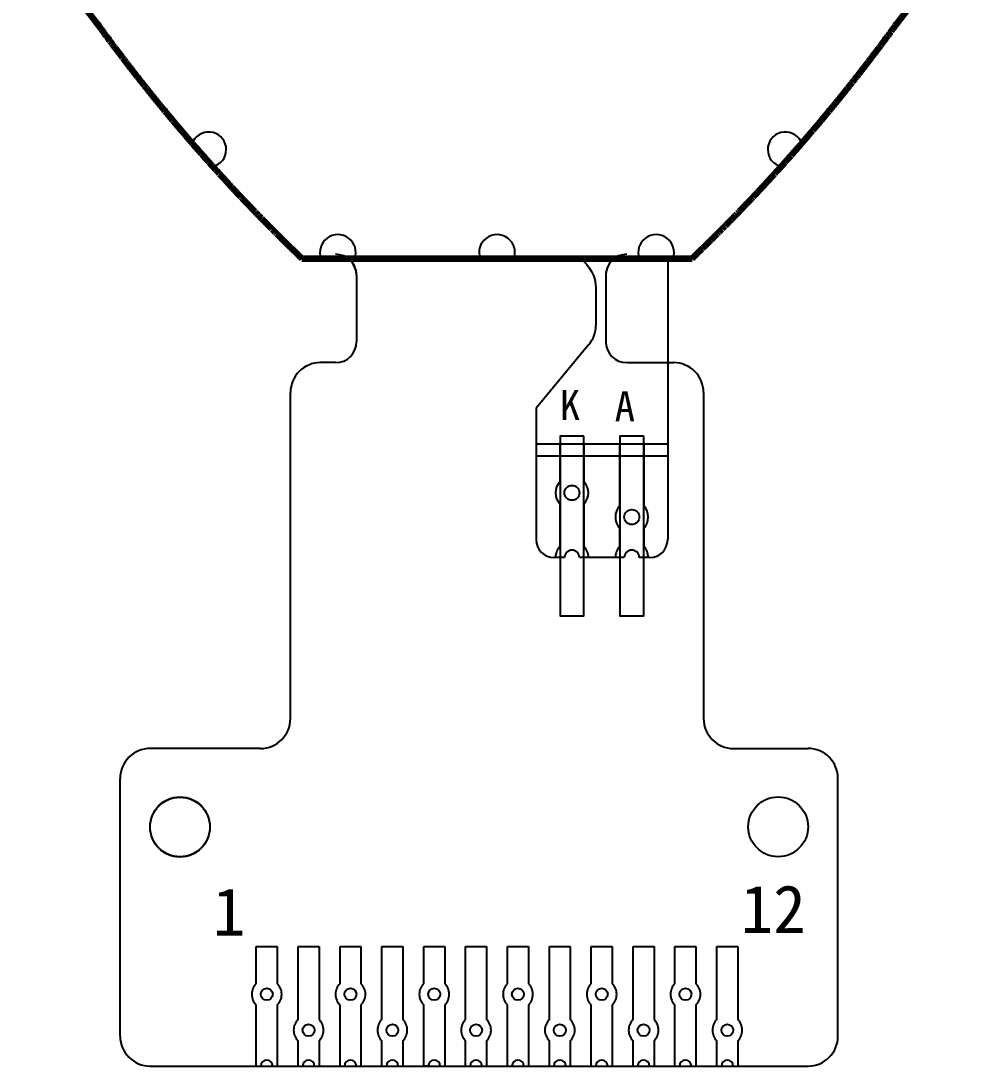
# Model space of a CAD drawing. Header units: millimetres. Extents: x 1414 to 1578, y 492 to 601.
# Drawn here: x 1515.47 to 1531.39, y 538.04 to 555.51 of the extents above; entities that cross this region are included whole.
import ezdxf

# ---------------------------------------------------------------- set-up
doc = ezdxf.new("R2010")
doc.units = ezdxf.units.MM
for name, color, linetype in [('bl', 200, 'Continuous'), ('FPC', 30, 'Continuous'), ('HOUSING', 7, 'Continuous')]:
    doc.layers.add(name, color=color, linetype=linetype)
doc.styles.add('宋体', font='')
doc.styles.get('宋体').set_extended_font_data('SimSun')

msp = doc.modelspace()

# ---------------------------------------------------------------- linework, layer by layer
for points in [[(1524.885, 548.57), (1524.485, 548.57), (1524.485, 545.57), (1524.885, 545.57)], [(1524.885, 548.57), (1524.485, 548.57), (1524.485, 545.57), (1524.885, 545.57)], [(1525.885, 548.57), (1525.485, 548.57), (1525.485, 545.57), (1525.885, 545.57)], [(1525.885, 548.57), (1525.485, 548.57), (1525.485, 545.57), (1525.885, 545.57)]]:
    msp.add_lwpolyline(points, close=True)
at = {"layer": 'bl', "linetype": 'Continuous', "lineweight": 100}
for points in [[(1515.473, 557.134), (1516.754, 555.459), (1516.776, 555.428), (1516.782, 555.419), (1516.788, 555.411), (1516.794, 555.403), (1516.8, 555.395), (1516.806, 555.387), (1516.812, 555.379), (1516.818, 555.371), (1516.836, 555.347), (1516.842, 555.338), (1516.848, 555.33), (1516.859, 555.314), (1516.865, 555.306), (1516.871, 555.298), (1516.883, 555.282), (1516.889, 555.274), (1516.895, 555.265), (1516.901, 555.257), (1516.919, 555.233), (1516.925, 555.225), (1516.931, 555.217), (1516.949, 555.193), (1516.955, 555.185), (1516.961, 555.177), (1516.967, 555.169), (1516.979, 555.153), (1516.985, 555.144), (1516.991, 555.136), (1517.003, 555.12), (1517.009, 555.112), (1517.015, 555.104), (1517.033, 555.08), (1517.039, 555.072), (1517.045, 555.064), (1517.051, 555.056), (1517.058, 555.048), (1517.064, 555.04), (1517.076, 555.024), (1517.094, 555), (1517.106, 554.984), (1517.124, 554.96), (1517.136, 554.944), (1517.149, 554.928), (1517.155, 554.92), (1517.161, 554.912), (1517.167, 554.904), (1517.173, 554.896), (1517.185, 554.88), (1517.197, 554.864), (1517.203, 554.856), (1517.216, 554.84), (1517.222, 554.832), (1517.228, 554.824), (1517.234, 554.816), (1517.24, 554.808), (1517.246, 554.8), (1517.259, 554.784), (1517.271, 554.768), (1517.283, 554.752), (1517.295, 554.736), (1517.302, 554.728), (1517.326, 554.697), (1517.332, 554.689), (1517.345, 554.673), (1517.351, 554.665), (1517.363, 554.649), (1517.37, 554.641), (1517.376, 554.633), (1517.382, 554.625), (1517.4, 554.602), (1517.413, 554.586), (1517.419, 554.578), (1517.425, 554.57), (1517.438, 554.554), (1517.444, 554.546), (1517.45, 554.538), (1517.456, 554.53), (1517.469, 554.515), (1517.475, 554.507), (1517.481, 554.499), (1517.488, 554.491), (1517.494, 554.483), (1517.5, 554.475), (1517.506, 554.467), (1517.531, 554.436), (1517.538, 554.428), (1517.55, 554.412), (1517.563, 554.397), (1517.569, 554.389), (1517.575, 554.381), (1517.588, 554.365), (1517.594, 554.357), (1517.6, 554.349), (1517.619, 554.326), (1517.626, 554.318), (1517.632, 554.31), (1517.644, 554.295), (1517.651, 554.287), (1517.657, 554.279), (1517.67, 554.263), (1517.682, 554.248), (1517.695, 554.232), (1517.708, 554.216), (1517.714, 554.209), (1517.72, 554.201), (1517.733, 554.185), (1517.746, 554.17), (1517.758, 554.154), (1517.771, 554.138), (1517.777, 554.131), (1517.784, 554.123), (1517.79, 554.115), (1517.803, 554.1), (1517.809, 554.092), (1517.816, 554.084), (1517.822, 554.076), (1517.828, 554.068), (1517.835, 554.061), (1517.841, 554.053), (1517.848, 554.045), (1517.854, 554.037), (1517.86, 554.03), (1517.88, 554.006), (1517.892, 553.991), (1517.899, 553.983), (1517.905, 553.975), (1517.912, 553.968), (1517.918, 553.96), (1517.924, 553.952), (1517.931, 553.945), (1517.937, 553.937), (1517.944, 553.929), (1517.95, 553.921), (1517.957, 553.914), (1517.963, 553.906), (1517.97, 553.898), (1517.976, 553.89), (1518.002, 553.86), (1518.008, 553.852), (1518.015, 553.844), (1518.021, 553.837), (1518.028, 553.829), (1518.034, 553.821), (1518.047, 553.806), (1518.067, 553.783), (1518.073, 553.775), (1518.079, 553.767), (1518.086, 553.76), (1518.092, 553.752), (1518.099, 553.744), (1518.105, 553.737), (1518.112, 553.729), (1518.118, 553.721), (1518.125, 553.714), (1518.131, 553.706), (1518.138, 553.698), (1518.145, 553.691), (1518.151, 553.683), (1518.177, 553.652), (1518.197, 553.63), (1518.216, 553.607), (1518.236, 553.584), (1518.249, 553.568), (1518.256, 553.561), (1518.262, 553.553), (1518.282, 553.53), (1518.288, 553.523), (1518.295, 553.515), (1518.302, 553.508), (1518.308, 553.5), (1518.321, 553.485), (1518.328, 553.477), (1518.341, 553.462), (1518.348, 553.454), (1518.354, 553.447), (1518.374, 553.424), (1518.387, 553.409), (1518.394, 553.401), (1518.401, 553.394), (1518.407, 553.386), (1518.414, 553.379), (1518.42, 553.371), (1518.427, 553.363), (1518.434, 553.356), (1518.447, 553.341), (1518.454, 553.333), (1518.46, 553.326), (1518.467, 553.318), (1518.474, 553.311), (1518.48, 553.303), (1518.487, 553.296), (1518.494, 553.288), (1518.5, 553.281), (1518.507, 553.273), (1518.513, 553.266), (1518.527, 553.25), (1518.553, 553.22), (1518.56, 553.213), (1518.58, 553.19), (1518.587, 553.183), (1518.607, 553.16), (1518.614, 553.153), (1518.634, 553.13), (1518.647, 553.115), (1518.654, 553.108), (1518.667, 553.093), (1518.674, 553.085), (1518.681, 553.078), (1518.688, 553.071), (1518.694, 553.063), (1518.701, 553.056), (1518.708, 553.048), (1518.715, 553.041), (1518.728, 553.026), (1518.741, 553.011), (1518.762, 552.989), (1518.769, 552.981), (1518.775, 552.974), (1518.782, 552.966), (1518.789, 552.959), (1518.796, 552.951), (1518.809, 552.936), (1518.816, 552.929), (1518.823, 552.922), (1518.836, 552.907), (1518.857, 552.885), (1518.863, 552.877), (1518.877, 552.862), (1518.904, 552.833), (1518.918, 552.818), (1518.925, 552.811), (1518.931, 552.803), (1518.938, 552.796), (1518.952, 552.781), (1518.959, 552.774), (1518.979, 552.752), (1518.993, 552.737), (1519.007, 552.722), (1519.02, 552.707), (1519.034, 552.693), (1519.055, 552.671), (1519.062, 552.663), (1519.069, 552.656), (1519.075, 552.649), (1519.082, 552.641), (1519.089, 552.634), (1519.11, 552.612), (1519.117, 552.605), (1519.137, 552.583), (1519.144, 552.575), (1519.151, 552.568), (1519.165, 552.553), (1519.172, 552.546), (1519.179, 552.539), (1519.193, 552.524), (1519.206, 552.51), (1519.22, 552.495), (1519.227, 552.488), (1519.241, 552.473), (1519.248, 552.466), (1519.255, 552.459), (1519.283, 552.43), (1519.29, 552.422), (1519.297, 552.415), (1519.304, 552.408), (1519.311, 552.401), (1519.318, 552.393), (1519.331, 552.379), (1519.345, 552.364), (1519.359, 552.35), (1519.38, 552.328), (1519.387, 552.321), (1519.401, 552.307), (1519.408, 552.299), (1519.415, 552.292), (1519.422, 552.285), (1519.429, 552.278), (1519.443, 552.263), (1519.45, 552.256), (1519.457, 552.249), (1519.464, 552.242), (1519.471, 552.234), (1519.478, 552.227), (1519.485, 552.22), (1519.492, 552.213), (1519.499, 552.206), (1519.521, 552.184), (1519.535, 552.17), (1519.542, 552.163), (1519.549, 552.155), (1519.556, 552.148), (1519.563, 552.141), (1519.57, 552.134), (1519.577, 552.127), (1519.591, 552.113), (1519.598, 552.105), (1519.605, 552.098), (1519.612, 552.091), (1519.619, 552.084), (1519.626, 552.077), (1519.633, 552.07), (1519.64, 552.063), (1519.648, 552.055), (1519.655, 552.048), (1519.662, 552.041), (1519.669, 552.034), (1519.683, 552.02), (1519.69, 552.012), (1519.697, 552.005), (1519.704, 551.998), (1519.711, 551.991), (1519.719, 551.984), (1519.726, 551.977), (1519.733, 551.97), (1519.74, 551.963), (1519.747, 551.956), (1519.768, 551.934), (1519.783, 551.92), (1519.79, 551.913), (1519.811, 551.892), (1519.818, 551.885), (1519.825, 551.878), (1519.833, 551.871), (1519.84, 551.863), (1519.847, 551.857), (1519.854, 551.849), (1519.861, 551.842), (1519.883, 551.821), (1519.897, 551.807), (1519.911, 551.793), (1519.933, 551.772), (1519.94, 551.765), (1519.947, 551.758), (1519.962, 551.744), (1519.969, 551.737), (1519.983, 551.723), (1519.997, 551.709), (1520.005, 551.702), (1520.012, 551.695), (1520.026, 551.681), (1520.034, 551.674), (1520.041, 551.667), (1520.055, 551.653), (1520.062, 551.646), (1520.07, 551.639), (1520.084, 551.625), (1520.091, 551.618), (1520.099, 551.611), (1520.12, 551.59), (1520.171, 551.541)], [(1515.473, 557.134), (1516.754, 555.459), (1516.776, 555.428), (1516.782, 555.419), (1516.788, 555.411), (1516.794, 555.403), (1516.8, 555.395), (1516.806, 555.387), (1516.812, 555.379), (1516.818, 555.371), (1516.836, 555.347), (1516.842, 555.338), (1516.848, 555.33), (1516.859, 555.314), (1516.865, 555.306), (1516.871, 555.298), (1516.883, 555.282), (1516.889, 555.274), (1516.895, 555.265), (1516.901, 555.257), (1516.919, 555.233), (1516.925, 555.225), (1516.931, 555.217), (1516.949, 555.193), (1516.955, 555.185), (1516.961, 555.177), (1516.967, 555.169), (1516.979, 555.153), (1516.985, 555.144), (1516.991, 555.136), (1517.003, 555.12), (1517.009, 555.112), (1517.015, 555.104), (1517.033, 555.08), (1517.039, 555.072), (1517.045, 555.064), (1517.051, 555.056), (1517.058, 555.048), (1517.064, 555.04), (1517.076, 555.024), (1517.094, 555), (1517.106, 554.984), (1517.124, 554.96), (1517.136, 554.944), (1517.149, 554.928), (1517.155, 554.92), (1517.161, 554.912), (1517.167, 554.904), (1517.173, 554.896), (1517.185, 554.88), (1517.197, 554.864), (1517.203, 554.856), (1517.216, 554.84), (1517.222, 554.832), (1517.228, 554.824), (1517.234, 554.816), (1517.24, 554.808), (1517.246, 554.8), (1517.259, 554.784), (1517.271, 554.768), (1517.283, 554.752), (1517.295, 554.736), (1517.302, 554.728), (1517.326, 554.697), (1517.332, 554.689), (1517.345, 554.673), (1517.351, 554.665), (1517.363, 554.649), (1517.37, 554.641), (1517.376, 554.633), (1517.382, 554.625), (1517.4, 554.602), (1517.413, 554.586), (1517.419, 554.578), (1517.425, 554.57), (1517.438, 554.554), (1517.444, 554.546), (1517.45, 554.538), (1517.456, 554.53), (1517.469, 554.515), (1517.475, 554.507), (1517.481, 554.499), (1517.488, 554.491), (1517.494, 554.483), (1517.5, 554.475), (1517.506, 554.467), (1517.531, 554.436), (1517.538, 554.428), (1517.55, 554.412), (1517.563, 554.397), (1517.569, 554.389), (1517.575, 554.381), (1517.588, 554.365), (1517.594, 554.357), (1517.6, 554.349), (1517.619, 554.326), (1517.626, 554.318), (1517.632, 554.31), (1517.644, 554.295), (1517.651, 554.287), (1517.657, 554.279), (1517.67, 554.263), (1517.682, 554.248), (1517.695, 554.232), (1517.708, 554.216), (1517.714, 554.209), (1517.72, 554.201), (1517.733, 554.185), (1517.746, 554.17), (1517.758, 554.154), (1517.771, 554.138), (1517.777, 554.131), (1517.784, 554.123), (1517.79, 554.115), (1517.803, 554.1), (1517.809, 554.092), (1517.816, 554.084), (1517.822, 554.076), (1517.828, 554.068), (1517.835, 554.061), (1517.841, 554.053), (1517.848, 554.045), (1517.854, 554.037), (1517.86, 554.03), (1517.88, 554.006), (1517.892, 553.991), (1517.899, 553.983), (1517.905, 553.975), (1517.912, 553.968), (1517.918, 553.96), (1517.924, 553.952), (1517.931, 553.945), (1517.937, 553.937), (1517.944, 553.929), (1517.95, 553.921), (1517.957, 553.914), (1517.963, 553.906), (1517.97, 553.898), (1517.976, 553.89), (1518.002, 553.86), (1518.008, 553.852), (1518.015, 553.844), (1518.021, 553.837), (1518.028, 553.829), (1518.034, 553.821), (1518.047, 553.806), (1518.067, 553.783), (1518.073, 553.775), (1518.079, 553.767), (1518.086, 553.76), (1518.092, 553.752), (1518.099, 553.744), (1518.105, 553.737), (1518.112, 553.729), (1518.118, 553.721), (1518.125, 553.714), (1518.131, 553.706), (1518.138, 553.698), (1518.145, 553.691), (1518.151, 553.683), (1518.177, 553.652), (1518.197, 553.63), (1518.216, 553.607), (1518.236, 553.584), (1518.249, 553.568), (1518.256, 553.561), (1518.262, 553.553), (1518.282, 553.53), (1518.288, 553.523), (1518.295, 553.515), (1518.302, 553.508), (1518.308, 553.5), (1518.321, 553.485), (1518.328, 553.477), (1518.341, 553.462), (1518.348, 553.454), (1518.354, 553.447), (1518.374, 553.424), (1518.387, 553.409), (1518.394, 553.401), (1518.401, 553.394), (1518.407, 553.386), (1518.414, 553.379), (1518.42, 553.371), (1518.427, 553.363), (1518.434, 553.356), (1518.447, 553.341), (1518.454, 553.333), (1518.46, 553.326), (1518.467, 553.318), (1518.474, 553.311), (1518.48, 553.303), (1518.487, 553.296), (1518.494, 553.288), (1518.5, 553.281), (1518.507, 553.273), (1518.513, 553.266), (1518.527, 553.25), (1518.553, 553.22), (1518.56, 553.213), (1518.58, 553.19), (1518.587, 553.183), (1518.607, 553.16), (1518.614, 553.153), (1518.634, 553.13), (1518.647, 553.115), (1518.654, 553.108), (1518.667, 553.093), (1518.674, 553.085), (1518.681, 553.078), (1518.688, 553.071), (1518.694, 553.063), (1518.701, 553.056), (1518.708, 553.048), (1518.715, 553.041), (1518.728, 553.026), (1518.741, 553.011), (1518.762, 552.989), (1518.769, 552.981), (1518.775, 552.974), (1518.782, 552.966), (1518.789, 552.959), (1518.796, 552.951), (1518.809, 552.936), (1518.816, 552.929), (1518.823, 552.922), (1518.836, 552.907), (1518.857, 552.885), (1518.863, 552.877), (1518.877, 552.862), (1518.904, 552.833), (1518.918, 552.818), (1518.925, 552.811), (1518.931, 552.803), (1518.938, 552.796), (1518.952, 552.781), (1518.959, 552.774), (1518.979, 552.752), (1518.993, 552.737), (1519.007, 552.722), (1519.02, 552.707), (1519.034, 552.693), (1519.055, 552.671), (1519.062, 552.663), (1519.069, 552.656), (1519.075, 552.649), (1519.082, 552.641), (1519.089, 552.634), (1519.11, 552.612), (1519.117, 552.605), (1519.137, 552.583), (1519.144, 552.575), (1519.151, 552.568), (1519.165, 552.553), (1519.172, 552.546), (1519.179, 552.539), (1519.193, 552.524), (1519.206, 552.51), (1519.22, 552.495), (1519.227, 552.488), (1519.241, 552.473), (1519.248, 552.466), (1519.255, 552.459), (1519.283, 552.43), (1519.29, 552.422), (1519.297, 552.415), (1519.304, 552.408), (1519.311, 552.401), (1519.318, 552.393), (1519.331, 552.379), (1519.345, 552.364), (1519.359, 552.35), (1519.38, 552.328), (1519.387, 552.321), (1519.401, 552.307), (1519.408, 552.299), (1519.415, 552.292), (1519.422, 552.285), (1519.429, 552.278), (1519.443, 552.263), (1519.45, 552.256), (1519.457, 552.249), (1519.464, 552.242), (1519.471, 552.234), (1519.478, 552.227), (1519.485, 552.22), (1519.492, 552.213), (1519.499, 552.206), (1519.521, 552.184), (1519.535, 552.17), (1519.542, 552.163), (1519.549, 552.155), (1519.556, 552.148), (1519.563, 552.141), (1519.57, 552.134), (1519.577, 552.127), (1519.591, 552.113), (1519.598, 552.105), (1519.605, 552.098), (1519.612, 552.091), (1519.619, 552.084), (1519.626, 552.077), (1519.633, 552.07), (1519.64, 552.063), (1519.648, 552.055), (1519.655, 552.048), (1519.662, 552.041), (1519.669, 552.034), (1519.683, 552.02), (1519.69, 552.012), (1519.697, 552.005), (1519.704, 551.998), (1519.711, 551.991), (1519.719, 551.984), (1519.726, 551.977), (1519.733, 551.97), (1519.74, 551.963), (1519.747, 551.956), (1519.768, 551.934), (1519.783, 551.92), (1519.79, 551.913), (1519.811, 551.892), (1519.818, 551.885), (1519.825, 551.878), (1519.833, 551.871), (1519.84, 551.863), (1519.847, 551.857), (1519.854, 551.849), (1519.861, 551.842), (1519.883, 551.821), (1519.897, 551.807), (1519.911, 551.793), (1519.933, 551.772), (1519.94, 551.765), (1519.947, 551.758), (1519.962, 551.744), (1519.969, 551.737), (1519.983, 551.723), (1519.997, 551.709), (1520.005, 551.702), (1520.012, 551.695), (1520.026, 551.681), (1520.034, 551.674), (1520.041, 551.667), (1520.055, 551.653), (1520.062, 551.646), (1520.07, 551.639), (1520.084, 551.625), (1520.091, 551.618), (1520.099, 551.611), (1520.12, 551.59), (1520.171, 551.541)], [(1526.692, 551.541), (1526.743, 551.59), (1526.764, 551.611), (1526.772, 551.618), (1526.779, 551.624), (1526.793, 551.639), (1526.801, 551.646), (1526.808, 551.652), (1526.822, 551.667), (1526.83, 551.674), (1526.837, 551.68), (1526.851, 551.695), (1526.858, 551.702), (1526.865, 551.709), (1526.88, 551.723), (1526.894, 551.737), (1526.902, 551.744), (1526.916, 551.758), (1526.923, 551.765), (1526.93, 551.772), (1526.952, 551.793), (1526.966, 551.807), (1526.98, 551.821), (1527.002, 551.842), (1527.009, 551.849), (1527.016, 551.856), (1527.023, 551.864), (1527.03, 551.871), (1527.038, 551.878), (1527.045, 551.885), (1527.052, 551.892), (1527.073, 551.913), (1527.08, 551.92), (1527.095, 551.934), (1527.116, 551.956), (1527.123, 551.963), (1527.13, 551.97), (1527.137, 551.977), (1527.144, 551.984), (1527.152, 551.991), (1527.159, 551.998), (1527.166, 552.005), (1527.173, 552.013), (1527.18, 552.02), (1527.194, 552.034), (1527.201, 552.041), (1527.208, 552.048), (1527.215, 552.055), (1527.222, 552.062), (1527.23, 552.07), (1527.237, 552.077), (1527.244, 552.084), (1527.251, 552.091), (1527.258, 552.098), (1527.265, 552.105), (1527.272, 552.112), (1527.286, 552.127), (1527.293, 552.134), (1527.3, 552.141), (1527.307, 552.148), (1527.314, 552.156), (1527.321, 552.163), (1527.328, 552.17), (1527.342, 552.184), (1527.363, 552.206), (1527.371, 552.213), (1527.378, 552.22), (1527.385, 552.227), (1527.392, 552.234), (1527.399, 552.242), (1527.406, 552.249), (1527.413, 552.256), (1527.42, 552.263), (1527.434, 552.278), (1527.441, 552.285), (1527.448, 552.292), (1527.455, 552.299), (1527.462, 552.307), (1527.476, 552.321), (1527.483, 552.328), (1527.504, 552.35), (1527.518, 552.364), (1527.531, 552.379), (1527.545, 552.393), (1527.552, 552.401), (1527.559, 552.408), (1527.566, 552.415), (1527.573, 552.422), (1527.58, 552.43), (1527.608, 552.459), (1527.615, 552.466), (1527.622, 552.473), (1527.636, 552.488), (1527.643, 552.495), (1527.657, 552.51), (1527.67, 552.524), (1527.684, 552.539), (1527.691, 552.546), (1527.698, 552.553), (1527.712, 552.568), (1527.719, 552.575), (1527.726, 552.583), (1527.746, 552.605), (1527.753, 552.612), (1527.774, 552.634), (1527.781, 552.641), (1527.788, 552.649), (1527.794, 552.656), (1527.801, 552.663), (1527.808, 552.671), (1527.829, 552.693), (1527.843, 552.707), (1527.856, 552.722), (1527.87, 552.737), (1527.884, 552.752), (1527.904, 552.774), (1527.911, 552.781), (1527.925, 552.796), (1527.931, 552.803), (1527.938, 552.811), (1527.945, 552.818), (1527.959, 552.833), (1527.986, 552.862), (1527.999, 552.877), (1528.006, 552.885), (1528.027, 552.907), (1528.04, 552.922), (1528.047, 552.929), (1528.054, 552.936), (1528.067, 552.951), (1528.074, 552.959), (1528.081, 552.966), (1528.088, 552.974), (1528.094, 552.981), (1528.101, 552.989), (1528.121, 553.011), (1528.135, 553.026), (1528.148, 553.041), (1528.155, 553.048), (1528.162, 553.056), (1528.169, 553.063), (1528.175, 553.07), (1528.182, 553.078), (1528.189, 553.085), (1528.196, 553.093), (1528.209, 553.108), (1528.216, 553.115), (1528.229, 553.13), (1528.249, 553.153), (1528.256, 553.16), (1528.276, 553.183), (1528.283, 553.19), (1528.303, 553.213), (1528.309, 553.22), (1528.336, 553.25), (1528.349, 553.265), (1528.356, 553.273), (1528.363, 553.281), (1528.37, 553.288), (1528.376, 553.296), (1528.383, 553.303), (1528.389, 553.311), (1528.396, 553.318), (1528.403, 553.326), (1528.409, 553.333), (1528.416, 553.341), (1528.429, 553.356), (1528.436, 553.364), (1528.443, 553.371), (1528.449, 553.379), (1528.456, 553.386), (1528.462, 553.394), (1528.469, 553.401), (1528.476, 553.409), (1528.489, 553.424), (1528.509, 553.447), (1528.515, 553.454), (1528.522, 553.462), (1528.535, 553.477), (1528.542, 553.485), (1528.555, 553.5), (1528.561, 553.508), (1528.568, 553.515), (1528.574, 553.523), (1528.581, 553.53), (1528.601, 553.553), (1528.607, 553.561), (1528.614, 553.568), (1528.627, 553.584), (1528.647, 553.607), (1528.666, 553.629), (1528.686, 553.652), (1528.712, 553.683), (1528.719, 553.691), (1528.725, 553.698), (1528.732, 553.706), (1528.738, 553.714), (1528.745, 553.721), (1528.751, 553.729), (1528.758, 553.737), (1528.764, 553.744), (1528.771, 553.752), (1528.777, 553.76), (1528.784, 553.767), (1528.79, 553.775), (1528.796, 553.783), (1528.816, 553.806), (1528.829, 553.821), (1528.835, 553.829), (1528.842, 553.836), (1528.848, 553.844), (1528.855, 553.852), (1528.861, 553.86), (1528.887, 553.89), (1528.893, 553.898), (1528.9, 553.906), (1528.906, 553.914), (1528.913, 553.921), (1528.919, 553.929), (1528.926, 553.937), (1528.932, 553.944), (1528.939, 553.952), (1528.945, 553.96), (1528.951, 553.968), (1528.958, 553.975), (1528.964, 553.983), (1528.971, 553.991), (1528.983, 554.006), (1529.003, 554.03), (1529.009, 554.037), (1529.015, 554.045), (1529.022, 554.053), (1529.028, 554.061), (1529.035, 554.068), (1529.041, 554.076), (1529.047, 554.084), (1529.054, 554.092), (1529.06, 554.1), (1529.073, 554.115), (1529.079, 554.123), (1529.086, 554.131), (1529.092, 554.138), (1529.105, 554.154), (1529.117, 554.17), (1529.13, 554.185), (1529.143, 554.201), (1529.149, 554.209), (1529.155, 554.216), (1529.168, 554.232), (1529.181, 554.248), (1529.193, 554.263), (1529.206, 554.279), (1529.212, 554.287), (1529.219, 554.295), (1529.231, 554.31), (1529.238, 554.318), (1529.244, 554.326), (1529.263, 554.349), (1529.269, 554.357), (1529.275, 554.365), (1529.288, 554.381), (1529.294, 554.389), (1529.3, 554.396), (1529.313, 554.412), (1529.325, 554.428), (1529.332, 554.436), (1529.357, 554.467), (1529.363, 554.475), (1529.369, 554.483), (1529.375, 554.491), (1529.382, 554.499), (1529.388, 554.507), (1529.394, 554.515), (1529.407, 554.53), (1529.413, 554.538), (1529.419, 554.546), (1529.425, 554.554), (1529.438, 554.57), (1529.444, 554.578), (1529.45, 554.586), (1529.463, 554.601), (1529.481, 554.625), (1529.487, 554.633), (1529.494, 554.641), (1529.5, 554.649), (1529.512, 554.665), (1529.518, 554.673), (1529.531, 554.689), (1529.537, 554.697), (1529.561, 554.728), (1529.568, 554.736), (1529.58, 554.752), (1529.592, 554.768), (1529.604, 554.784), (1529.617, 554.8), (1529.623, 554.808), (1529.629, 554.816), (1529.635, 554.824), (1529.641, 554.832), (1529.647, 554.84), (1529.66, 554.856), (1529.666, 554.864), (1529.678, 554.88), (1529.69, 554.896), (1529.696, 554.904), (1529.702, 554.912), (1529.708, 554.92), (1529.714, 554.928), (1529.739, 554.96), (1529.757, 554.984), (1529.769, 555), (1529.787, 555.024), (1529.799, 555.04), (1529.805, 555.048), (1529.812, 555.056), (1529.818, 555.064), (1529.824, 555.072), (1529.83, 555.08), (1529.848, 555.104), (1529.854, 555.112), (1529.86, 555.12), (1529.872, 555.136), (1529.878, 555.145), (1529.884, 555.152), (1529.896, 555.169), (1529.902, 555.177), (1529.908, 555.185), (1529.914, 555.193), (1529.932, 555.217), (1529.938, 555.225), (1529.944, 555.233), (1529.962, 555.257), (1529.968, 555.266), (1529.974, 555.274), (1529.98, 555.282), (1529.992, 555.298), (1529.998, 555.306), (1530.004, 555.314), (1530.015, 555.33), (1530.021, 555.338), (1530.027, 555.346), (1530.045, 555.371), (1530.051, 555.379), (1530.057, 555.387), (1530.063, 555.395), (1530.069, 555.403), (1530.075, 555.411), (1530.081, 555.42), (1530.087, 555.428), (1530.109, 555.459), (1531.39, 557.134)], [(1526.692, 551.541), (1526.743, 551.59), (1526.764, 551.611), (1526.772, 551.618), (1526.779, 551.624), (1526.793, 551.639), (1526.801, 551.646), (1526.808, 551.652), (1526.822, 551.667), (1526.83, 551.674), (1526.837, 551.68), (1526.851, 551.695), (1526.858, 551.702), (1526.865, 551.709), (1526.88, 551.723), (1526.894, 551.737), (1526.902, 551.744), (1526.916, 551.758), (1526.923, 551.765), (1526.93, 551.772), (1526.952, 551.793), (1526.966, 551.807), (1526.98, 551.821), (1527.002, 551.842), (1527.009, 551.849), (1527.016, 551.856), (1527.023, 551.864), (1527.03, 551.871), (1527.038, 551.878), (1527.045, 551.885), (1527.052, 551.892), (1527.073, 551.913), (1527.08, 551.92), (1527.095, 551.934), (1527.116, 551.956), (1527.123, 551.963), (1527.13, 551.97), (1527.137, 551.977), (1527.144, 551.984), (1527.152, 551.991), (1527.159, 551.998), (1527.166, 552.005), (1527.173, 552.013), (1527.18, 552.02), (1527.194, 552.034), (1527.201, 552.041), (1527.208, 552.048), (1527.215, 552.055), (1527.222, 552.062), (1527.23, 552.07), (1527.237, 552.077), (1527.244, 552.084), (1527.251, 552.091), (1527.258, 552.098), (1527.265, 552.105), (1527.272, 552.112), (1527.286, 552.127), (1527.293, 552.134), (1527.3, 552.141), (1527.307, 552.148), (1527.314, 552.156), (1527.321, 552.163), (1527.328, 552.17), (1527.342, 552.184), (1527.363, 552.206), (1527.371, 552.213), (1527.378, 552.22), (1527.385, 552.227), (1527.392, 552.234), (1527.399, 552.242), (1527.406, 552.249), (1527.413, 552.256), (1527.42, 552.263), (1527.434, 552.278), (1527.441, 552.285), (1527.448, 552.292), (1527.455, 552.299), (1527.462, 552.307), (1527.476, 552.321), (1527.483, 552.328), (1527.504, 552.35), (1527.518, 552.364), (1527.531, 552.379), (1527.545, 552.393), (1527.552, 552.401), (1527.559, 552.408), (1527.566, 552.415), (1527.573, 552.422), (1527.58, 552.43), (1527.608, 552.459), (1527.615, 552.466), (1527.622, 552.473), (1527.636, 552.488), (1527.643, 552.495), (1527.657, 552.51), (1527.67, 552.524), (1527.684, 552.539), (1527.691, 552.546), (1527.698, 552.553), (1527.712, 552.568), (1527.719, 552.575), (1527.726, 552.583), (1527.746, 552.605), (1527.753, 552.612), (1527.774, 552.634), (1527.781, 552.641), (1527.788, 552.649), (1527.794, 552.656), (1527.801, 552.663), (1527.808, 552.671), (1527.829, 552.693), (1527.843, 552.707), (1527.856, 552.722), (1527.87, 552.737), (1527.884, 552.752), (1527.904, 552.774), (1527.911, 552.781), (1527.925, 552.796), (1527.931, 552.803), (1527.938, 552.811), (1527.945, 552.818), (1527.959, 552.833), (1527.986, 552.862), (1527.999, 552.877), (1528.006, 552.885), (1528.027, 552.907), (1528.04, 552.922), (1528.047, 552.929), (1528.054, 552.936), (1528.067, 552.951), (1528.074, 552.959), (1528.081, 552.966), (1528.088, 552.974), (1528.094, 552.981), (1528.101, 552.989), (1528.121, 553.011), (1528.135, 553.026), (1528.148, 553.041), (1528.155, 553.048), (1528.162, 553.056), (1528.169, 553.063), (1528.175, 553.07), (1528.182, 553.078), (1528.189, 553.085), (1528.196, 553.093), (1528.209, 553.108), (1528.216, 553.115), (1528.229, 553.13), (1528.249, 553.153), (1528.256, 553.16), (1528.276, 553.183), (1528.283, 553.19), (1528.303, 553.213), (1528.309, 553.22), (1528.336, 553.25), (1528.349, 553.265), (1528.356, 553.273), (1528.363, 553.281), (1528.37, 553.288), (1528.376, 553.296), (1528.383, 553.303), (1528.389, 553.311), (1528.396, 553.318), (1528.403, 553.326), (1528.409, 553.333), (1528.416, 553.341), (1528.429, 553.356), (1528.436, 553.364), (1528.443, 553.371), (1528.449, 553.379), (1528.456, 553.386), (1528.462, 553.394), (1528.469, 553.401), (1528.476, 553.409), (1528.489, 553.424), (1528.509, 553.447), (1528.515, 553.454), (1528.522, 553.462), (1528.535, 553.477), (1528.542, 553.485), (1528.555, 553.5), (1528.561, 553.508), (1528.568, 553.515), (1528.574, 553.523), (1528.581, 553.53), (1528.601, 553.553), (1528.607, 553.561), (1528.614, 553.568), (1528.627, 553.584), (1528.647, 553.607), (1528.666, 553.629), (1528.686, 553.652), (1528.712, 553.683), (1528.719, 553.691), (1528.725, 553.698), (1528.732, 553.706), (1528.738, 553.714), (1528.745, 553.721), (1528.751, 553.729), (1528.758, 553.737), (1528.764, 553.744), (1528.771, 553.752), (1528.777, 553.76), (1528.784, 553.767), (1528.79, 553.775), (1528.796, 553.783), (1528.816, 553.806), (1528.829, 553.821), (1528.835, 553.829), (1528.842, 553.836), (1528.848, 553.844), (1528.855, 553.852), (1528.861, 553.86), (1528.887, 553.89), (1528.893, 553.898), (1528.9, 553.906), (1528.906, 553.914), (1528.913, 553.921), (1528.919, 553.929), (1528.926, 553.937), (1528.932, 553.944), (1528.939, 553.952), (1528.945, 553.96), (1528.951, 553.968), (1528.958, 553.975), (1528.964, 553.983), (1528.971, 553.991), (1528.983, 554.006), (1529.003, 554.03), (1529.009, 554.037), (1529.015, 554.045), (1529.022, 554.053), (1529.028, 554.061), (1529.035, 554.068), (1529.041, 554.076), (1529.047, 554.084), (1529.054, 554.092), (1529.06, 554.1), (1529.073, 554.115), (1529.079, 554.123), (1529.086, 554.131), (1529.092, 554.138), (1529.105, 554.154), (1529.117, 554.17), (1529.13, 554.185), (1529.143, 554.201), (1529.149, 554.209), (1529.155, 554.216), (1529.168, 554.232), (1529.181, 554.248), (1529.193, 554.263), (1529.206, 554.279), (1529.212, 554.287), (1529.219, 554.295), (1529.231, 554.31), (1529.238, 554.318), (1529.244, 554.326), (1529.263, 554.349), (1529.269, 554.357), (1529.275, 554.365), (1529.288, 554.381), (1529.294, 554.389), (1529.3, 554.396), (1529.313, 554.412), (1529.325, 554.428), (1529.332, 554.436), (1529.357, 554.467), (1529.363, 554.475), (1529.369, 554.483), (1529.375, 554.491), (1529.382, 554.499), (1529.388, 554.507), (1529.394, 554.515), (1529.407, 554.53), (1529.413, 554.538), (1529.419, 554.546), (1529.425, 554.554), (1529.438, 554.57), (1529.444, 554.578), (1529.45, 554.586), (1529.463, 554.601), (1529.481, 554.625), (1529.487, 554.633), (1529.494, 554.641), (1529.5, 554.649), (1529.512, 554.665), (1529.518, 554.673), (1529.531, 554.689), (1529.537, 554.697), (1529.561, 554.728), (1529.568, 554.736), (1529.58, 554.752), (1529.592, 554.768), (1529.604, 554.784), (1529.617, 554.8), (1529.623, 554.808), (1529.629, 554.816), (1529.635, 554.824), (1529.641, 554.832), (1529.647, 554.84), (1529.66, 554.856), (1529.666, 554.864), (1529.678, 554.88), (1529.69, 554.896), (1529.696, 554.904), (1529.702, 554.912), (1529.708, 554.92), (1529.714, 554.928), (1529.739, 554.96), (1529.757, 554.984), (1529.769, 555), (1529.787, 555.024), (1529.799, 555.04), (1529.805, 555.048), (1529.812, 555.056), (1529.818, 555.064), (1529.824, 555.072), (1529.83, 555.08), (1529.848, 555.104), (1529.854, 555.112), (1529.86, 555.12), (1529.872, 555.136), (1529.878, 555.145), (1529.884, 555.152), (1529.896, 555.169), (1529.902, 555.177), (1529.908, 555.185), (1529.914, 555.193), (1529.932, 555.217), (1529.938, 555.225), (1529.944, 555.233), (1529.962, 555.257), (1529.968, 555.266), (1529.974, 555.274), (1529.98, 555.282), (1529.992, 555.298), (1529.998, 555.306), (1530.004, 555.314), (1530.015, 555.33), (1530.021, 555.338), (1530.027, 555.346), (1530.045, 555.371), (1530.051, 555.379), (1530.057, 555.387), (1530.063, 555.395), (1530.069, 555.403), (1530.075, 555.411), (1530.081, 555.42), (1530.087, 555.428), (1530.109, 555.459), (1531.39, 557.134)], [(1520.171, 551.541), (1526.692, 551.541)], [(1520.171, 551.541), (1526.692, 551.541)], [(1520.171, 551.541), (1526.692, 551.541)]]:
    msp.add_lwpolyline(points, dxfattribs=at)
at = {"layer": 'FPC'}
for p, q in [((1526.285, 551.541), (1526.285, 546.841)), ((1526.285, 551.541), (1526.285, 546.841)), ((1524.969, 550.102), (1524.085, 549.041)), ((1524.969, 550.102), (1524.085, 549.041)), ((1524.969, 550.102), (1524.085, 549.041)), ((1524.085, 549.041), (1524.085, 546.841)), ((1524.085, 549.041), (1524.085, 546.841)), ((1524.085, 549.041), (1524.085, 546.841)), ((1524.085, 548.441), (1526.285, 548.441)), ((1524.085, 548.441), (1526.285, 548.441)), ((1525.485, 547.408), (1525.485, 548.441)), ((1525.485, 547.408), (1525.485, 548.441)), ((1525.885, 548.441), (1525.885, 547.408)), ((1525.885, 548.441), (1525.885, 547.408)), ((1524.085, 548.241), (1526.285, 548.241)), ((1525.485, 547.408), (1525.485, 548.241)), ((1525.885, 548.241), (1525.885, 547.408)), ((1524.56, 546.541), (1524.385, 546.541)), ((1524.56, 546.541), (1524.385, 546.541)), ((1524.56, 546.541), (1524.385, 546.541)), ((1525.56, 546.541), (1524.81, 546.541)), ((1525.56, 546.541), (1524.81, 546.541)), ((1525.56, 546.541), (1524.81, 546.541)), ((1525.985, 546.541), (1525.81, 546.541)), ((1525.985, 546.541), (1525.81, 546.541)), ((1525.985, 546.541), (1525.81, 546.541))]:
    msp.add_line(p, q, dxfattribs=at)
at = {"layer": 'FPC', "color": 2, "linetype": 'Continuous'}
for p, q in [((1521.084, 551.261), (1521.084, 550.15)), ((1521.084, 551.261), (1521.084, 550.15)), ((1525.251, 551.261), (1525.251, 550.15)), ((1525.251, 551.261), (1525.251, 550.15)), ((1520.734, 549.8), (1520.478, 549.8)), ((1525.601, 549.8), (1526.385, 549.8)), ((1519.978, 543.85), (1519.978, 549.3)), ((1526.885, 549.3), (1526.885, 543.85)), ((1519.478, 543.35), (1517.632, 543.35)), ((1527.385, 543.35), (1528.632, 543.35)), ((1517.132, 538.541), (1517.132, 542.85)), ((1529.132, 538.541), (1529.132, 542.85)), ((1519.407, 540.041), (1519.757, 540.041)), ((1519.407, 539.419), (1519.407, 540.041)), ((1519.757, 540.041), (1519.757, 539.419)), ((1520.107, 540.041), (1520.457, 540.041)), ((1520.107, 538.819), (1520.107, 540.041)), ((1520.457, 540.041), (1520.457, 538.819)), ((1520.807, 540.041), (1521.157, 540.041)), ((1520.807, 539.419), (1520.807, 540.041)), ((1521.157, 540.041), (1521.157, 539.419)), ((1521.507, 540.041), (1521.857, 540.041)), ((1521.507, 538.819), (1521.507, 540.041)), ((1521.857, 540.041), (1521.857, 538.819)), ((1522.207, 540.041), (1522.557, 540.041)), ((1522.207, 539.419), (1522.207, 540.041)), ((1522.557, 540.041), (1522.557, 539.419)), ((1522.907, 540.041), (1523.257, 540.041)), ((1522.907, 538.819), (1522.907, 540.041)), ((1523.257, 540.041), (1523.257, 538.819)), ((1523.607, 540.041), (1523.957, 540.041)), ((1523.607, 539.419), (1523.607, 540.041)), ((1523.957, 540.041), (1523.957, 539.419)), ((1524.307, 540.041), (1524.657, 540.041)), ((1524.307, 538.819), (1524.307, 540.041)), ((1524.657, 540.041), (1524.657, 538.819)), ((1525.007, 540.041), (1525.357, 540.041)), ((1525.007, 539.419), (1525.007, 540.041)), ((1525.357, 540.041), (1525.357, 539.419)), ((1525.707, 540.041), (1526.057, 540.041)), ((1525.707, 538.819), (1525.707, 540.041)), ((1526.057, 540.041), (1526.057, 538.819)), ((1526.407, 540.041), (1526.757, 540.041)), ((1526.407, 539.419), (1526.407, 540.041)), ((1526.757, 540.041), (1526.757, 539.419)), ((1527.107, 540.041), (1527.457, 540.041)), ((1527.107, 538.819), (1527.107, 540.041)), ((1527.457, 540.041), (1527.457, 538.819)), ((1527.457, 540.041), (1527.457, 540.041)), ((1519.407, 538.041), (1519.407, 539.062)), ((1519.757, 539.062), (1519.757, 538.041)), ((1520.807, 538.041), (1520.807, 539.062)), ((1521.157, 539.062), (1521.157, 538.041)), ((1522.207, 538.041), (1522.207, 539.062)), ((1522.557, 539.062), (1522.557, 538.041)), ((1523.607, 538.041), (1523.607, 539.062)), ((1523.957, 539.062), (1523.957, 538.041)), ((1525.007, 538.041), (1525.007, 539.062)), ((1525.357, 539.062), (1525.357, 538.041)), ((1526.407, 538.041), (1526.407, 539.062)), ((1526.757, 539.062), (1526.757, 538.041)), ((1520.107, 538.041), (1520.107, 538.462)), ((1520.457, 538.462), (1520.457, 538.041)), ((1521.507, 538.041), (1521.507, 538.462)), ((1521.857, 538.462), (1521.857, 538.041)), ((1522.907, 538.041), (1522.907, 538.462)), ((1523.257, 538.462), (1523.257, 538.041)), ((1524.307, 538.041), (1524.307, 538.462)), ((1524.657, 538.462), (1524.657, 538.041)), ((1525.707, 538.041), (1525.707, 538.462)), ((1526.057, 538.462), (1526.057, 538.041)), ((1527.107, 538.041), (1527.107, 538.462)), ((1527.457, 538.462), (1527.457, 538.041)), ((1517.632, 538.041), (1528.632, 538.041)), ((1522.207, 538.041), (1522.207, 538.041)), ((1522.282, 538.041), (1522.207, 538.041)), ((1528.282, 538.041), (1528.282, 538.041)), ((1528.632, 538.041), (1528.632, 538.041))]:
    msp.add_line(p, q, dxfattribs=at)
at = {"layer": 'FPC'}
msp.add_lwpolyline([(1524.816, 551.541, -0.251381), (1525.085, 551.041), (1525.085, 550.422)], format="xyb", dxfattribs=at)
msp.add_lwpolyline([(1524.816, 551.541, -0.251381), (1525.085, 551.041), (1525.085, 550.422)], format="xyb", dxfattribs=at)
for points in [[(1524.485, 547.813), (1524.485, 548.441), (1524.885, 548.441), (1524.885, 547.813)], [(1524.485, 547.813), (1524.485, 548.441), (1524.885, 548.441), (1524.885, 547.813)], [(1524.485, 547.813), (1524.485, 548.241), (1524.885, 548.241), (1524.885, 547.813)], [(1524.485, 546.73), (1524.485, 547.436)], [(1524.485, 546.73), (1524.485, 547.436)], [(1524.485, 546.73), (1524.485, 547.436)], [(1524.885, 547.436), (1524.885, 546.73)], [(1524.885, 547.436), (1524.885, 546.73)], [(1524.885, 547.436), (1524.885, 546.73)], [(1525.485, 546.73), (1525.485, 547.03)], [(1525.485, 546.73), (1525.485, 547.03)], [(1525.485, 546.73), (1525.485, 547.03)], [(1525.885, 547.03), (1525.885, 546.73)], [(1525.885, 547.03), (1525.885, 546.73)], [(1525.885, 547.03), (1525.885, 546.73)]]:
    msp.add_lwpolyline(points, dxfattribs=at)
at = {"layer": 'FPC', "color": 2, "linetype": 'Continuous'}
for points in [[(1520.457, 540.041), (1520.457, 540.041)], [(1521.857, 540.041), (1521.857, 540.041)], [(1523.257, 540.041), (1523.257, 540.041)], [(1524.657, 540.041), (1524.657, 540.041)], [(1526.057, 540.041), (1526.057, 540.041)]]:
    msp.add_lwpolyline(points, dxfattribs=at)
at = {"layer": 'FPC'}
for centre in [(1524.685, 547.624), (1524.685, 547.624), (1524.685, 547.624), (1525.685, 547.219), (1525.685, 547.219), (1525.685, 547.219)]:
    msp.add_circle(centre, 0.125, dxfattribs=at)
at = {"layer": 'FPC', "color": 34}
for centre in [(1518.132, 542.041), (1518.132, 542.035), (1528.132, 542.041)]:
    msp.add_circle(centre, 0.5, dxfattribs=at)
at = {"layer": 'FPC', "color": 2, "linetype": 'Continuous'}
for centre in [(1519.582, 539.241), (1520.982, 539.241), (1522.382, 539.241), (1523.782, 539.241), (1525.182, 539.241), (1526.582, 539.241), (1520.282, 538.641), (1521.682, 538.641), (1523.082, 538.641), (1524.482, 538.641), (1525.882, 538.641), (1527.282, 538.641)]:
    msp.add_circle(centre, 0.1, dxfattribs=at)
for centre, radius, start, end in [((1520.734, 551.261), 0.35, 0, 90), ((1525.601, 551.261), 0.35, 90, 180), ((1520.734, 551.261), 0.35, 0, 53.0029), ((1525.601, 551.261), 0.35, 126.9971, 180), ((1520.734, 550.15), 0.35, 270, 0), ((1525.601, 550.15), 0.35, 180, 270), ((1525.601, 550.15), 0.35, 180, 270), ((1520.478, 549.3), 0.5, 90, 180), ((1526.385, 549.3), 0.5, 360, 90), ((1519.478, 543.85), 0.5, 270, 0), ((1527.385, 543.85), 0.5, 180, 270), ((1517.632, 542.85), 0.5, 90, 180), ((1528.632, 542.85), 0.5, 0, 90), ((1519.582, 539.241), 0.25, 134.427, 225.573), ((1519.582, 539.241), 0.25, 314.427, 45.573), ((1520.982, 539.241), 0.25, 134.427, 225.573), ((1520.982, 539.241), 0.25, 314.427, 45.573), ((1522.382, 539.241), 0.25, 134.427, 225.573), ((1522.382, 539.241), 0.25, 314.427, 45.573), ((1523.782, 539.241), 0.25, 134.427, 225.573), ((1523.782, 539.241), 0.25, 314.427, 45.573), ((1525.182, 539.241), 0.25, 134.427, 225.573), ((1525.182, 539.241), 0.25, 314.427, 45.573), ((1526.582, 539.241), 0.25, 134.427, 225.573), ((1526.582, 539.241), 0.25, 314.427, 45.573), ((1520.282, 538.641), 0.25, 134.427, 225.573), ((1520.282, 538.641), 0.25, 314.427, 45.573), ((1521.682, 538.641), 0.25, 134.427, 225.573), ((1521.682, 538.641), 0.25, 314.427, 45.573), ((1523.082, 538.641), 0.25, 134.427, 225.573), ((1523.082, 538.641), 0.25, 314.427, 45.573), ((1524.482, 538.641), 0.25, 134.427, 225.573), ((1524.482, 538.641), 0.25, 314.427, 45.573), ((1525.882, 538.641), 0.25, 134.427, 225.573), ((1525.882, 538.641), 0.25, 314.427, 45.573), ((1527.282, 538.641), 0.25, 134.427, 225.573), ((1527.282, 538.641), 0.25, 314.427, 45.573), ((1517.632, 538.541), 0.5, 180, 270), ((1528.632, 538.541), 0.5, 270, 0), ((1519.582, 538.041), 0.1, 0, 180), ((1520.282, 538.041), 0.1, 0, 180), ((1520.982, 538.041), 0.1, 0, 180), ((1521.682, 538.041), 0.1, 0, 180), ((1522.382, 538.041), 0.1, 0, 180), ((1523.082, 538.041), 0.1, 0, 180), ((1523.782, 538.041), 0.1, 0, 180), ((1524.482, 538.041), 0.1, 0, 180), ((1525.182, 538.041), 0.1, 0, 180), ((1525.882, 538.041), 0.1, 0, 180), ((1526.582, 538.041), 0.1, 0, 180), ((1527.282, 538.041), 0.1, 0, 180)]:
    msp.add_arc(centre, radius, start, end, dxfattribs=at)
at = {"layer": 'FPC'}
for centre, radius, start, end in [((1524.585, 550.422), 0.5, 320.1944, 0), ((1524.585, 550.422), 0.5, 320.1944, 0), ((1524.585, 550.422), 0.5, 320.1944, 0), ((1524.685, 547.624), 0.275, 136.6582, 223.3418), ((1524.685, 547.624), 0.275, 136.6582, 223.3418), ((1524.685, 547.624), 0.275, 136.6582, 223.3418), ((1524.685, 547.624), 0.275, 316.6582, 43.3418), ((1524.685, 547.624), 0.275, 316.6582, 43.3418), ((1524.685, 547.624), 0.275, 316.6582, 43.3418), ((1525.685, 547.219), 0.275, 136.6582, 223.3418), ((1525.685, 547.219), 0.275, 136.6582, 223.3418), ((1525.685, 547.219), 0.275, 136.6582, 223.3418), ((1525.685, 547.219), 0.275, 316.6582, 43.3418), ((1525.685, 547.219), 0.275, 316.6582, 43.3418), ((1525.685, 547.219), 0.275, 316.6582, 43.3418), ((1524.385, 546.841), 0.3, 180, 270), ((1524.385, 546.841), 0.3, 180, 270), ((1524.385, 546.841), 0.3, 180, 270), ((1524.685, 546.541), 0.275, 136.6582, 180), ((1524.685, 546.541), 0.275, 136.6582, 180), ((1524.685, 546.541), 0.275, 136.6582, 180), ((1524.685, 546.541), 0.275, 0, 43.3418), ((1524.685, 546.541), 0.275, 0, 43.3418), ((1524.685, 546.541), 0.275, 0, 43.3418), ((1525.685, 546.541), 0.275, 136.6582, 180), ((1525.685, 546.541), 0.275, 136.6582, 180), ((1525.685, 546.541), 0.275, 136.6582, 180), ((1525.685, 546.541), 0.275, 0, 43.3418), ((1525.685, 546.541), 0.275, 0, 43.3418), ((1525.685, 546.541), 0.275, 0, 43.3418), ((1525.985, 546.841), 0.3, 270, 0), ((1525.985, 546.841), 0.3, 270, 0), ((1525.985, 546.841), 0.3, 270, 0), ((1524.685, 546.541), 0.125, 360, 180), ((1524.685, 546.541), 0.125, 360, 180), ((1524.685, 546.541), 0.125, 360, 180), ((1525.685, 546.541), 0.125, 360, 180), ((1525.685, 546.541), 0.125, 360, 180), ((1525.685, 546.541), 0.125, 360, 180)]:
    msp.add_arc(centre, radius, start, end, dxfattribs=at)
at = {"layer": 'HOUSING'}
for centre, radius, start, end in [((1518.612, 553.363), 0.293, 283.5322, 151.295), ((1518.612, 553.363), 0.293, 283.5322, 151.295), ((1528.251, 553.363), 0.293, 28.705, 256.4678), ((1528.251, 553.363), 0.293, 28.705, 256.4678), ((1520.771, 551.641), 0.3, 340.5288, 199.4712), ((1520.771, 551.641), 0.3, 340.5288, 199.4712), ((1523.432, 551.641), 0.3, 340.5288, 199.4712), ((1523.432, 551.641), 0.3, 340.5288, 199.4712), ((1526.092, 551.641), 0.3, 340.5288, 199.4712), ((1526.092, 551.641), 0.3, 340.5288, 199.4712)]:
    msp.add_arc(centre, radius, start, end, dxfattribs=at)

# ---------------------------------------------------------------- texts
at = {"char_height": 0.5, "width": 1.667, "attachment_point": 3, "style": '宋体'}
for s, insert in [('  K', (1524.821, 549.341)), ('{\\fSimSun|b0|i0|c134|p2;A}', (1525.739, 549.321))]:
    msp.add_mtext(s, dxfattribs=dict(at, insert=insert))
at = {"color": 3, "char_height": 0.8, "width": 1.89044, "attachment_point": 3, "style": '宋体'}
for s, insert in [('1', (1519.225, 541.02)), ('12', (1528.593, 541.065))]:
    msp.add_mtext(s, dxfattribs=dict(at, insert=insert))

doc.saveas('drawing.dxf')
